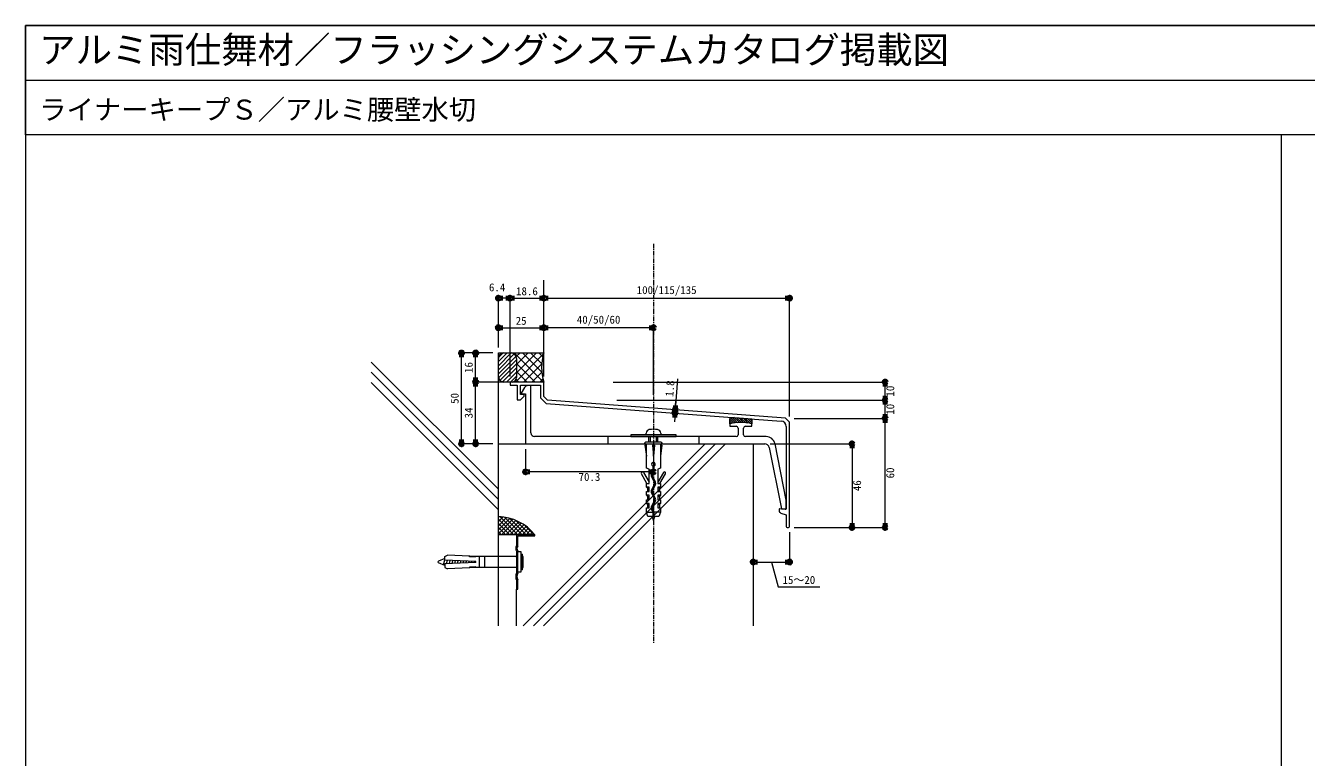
# Model space of a CAD drawing. Units: millimetres, scale not verified. Extents: x -690 to 690, y -477 to 478.
# Drawn here: x -690 to 14, y 75 to 478 of the extents above; entities that cross this region are included whole.
import ezdxf
from ezdxf.enums import TextEntityAlignment as Align

# ---------------------------------------------------------------- set-up
doc = ezdxf.new("R2010")
doc.units = ezdxf.units.MM
doc.header["$LTSCALE"] = 2
doc.linetypes.add('USER1', pattern=[2, 1.25, -0.25, 0.25, -0.25])
for name, color, linetype, lineweight in [('0-0_0', 7, 'Continuous', 80), ('0-1_WAKU', 7, 'Continuous', 18), ('0-3_KUTAI', 3, 'Continuous', 18), ('0-4_BOUSUI', 1, 'Continuous', 18), ('0-5_MOJI', 7, 'Continuous', 18), ('0-6_HATCH', 9, 'Continuous', 18), ('0-7_KASAGI', 150, 'Continuous', 18), ('0-8_sunpo', 7, 'Continuous', 18), ('0-9_KANAMONO_SCREW', 4, 'Continuous', 18), ('0-A_KANAMONO', 4, 'Continuous', 18), ('0-B_kijun', 1, 'USER1', 18)]:
    doc.layers.add(name, color=color, linetype=linetype, lineweight=lineweight)
doc.styles.add('ＭＳ ゴシック', font='')
doc.styles.get('ＭＳ ゴシック').set_extended_font_data('MS Gothic')

# ---------------------------------------------------------------- blocks, each defined once
blk = doc.blocks.new('_Dot')
at = {"layer": '0-0_0'}
for p, q in [((-0.5, 0), (-1, 0)), ((0.25, 0), (-0.25, 0))]:
    blk.add_line(p, q, dxfattribs=at)
blk.add_circle((0, 0), 0.25, dxfattribs=at)

msp = doc.modelspace()

# ---------------------------------------------------------------- linework, layer by layer
at = {"layer": '0-0_0', "lineweight": 18}
msp.add_line((-689.991, 447.556), (690.009, 447.556), dxfattribs=at)
at = {"layer": '0-1_WAKU'}
for points in [[(-689.991, -477.444), (690.009, -477.444), (690.009, 477.556), (-689.991, 477.556)], [(690.009, 417.556), (-689.991, 417.556), (-689.991, 477.556), (690.009, 477.556)]]:
    msp.add_lwpolyline(points, close=True, dxfattribs=at)
at = {"layer": '0-3_KUTAI'}
for p, q in [((-405.191, 297.536), (-405.191, 337.536)), ((-430.191, 147.536), (-430.191, 297.536)), ((-430.191, 297.536), (-405.191, 297.536))]:
    msp.add_line(p, q, dxfattribs=at)
msp.add_lwpolyline([(-430.191, 247.536), (-290.191, 247.536), (-290.191, 147.536)], dxfattribs=at)
at = {"layer": '0-4_BOUSUI'}
for p, q in [((-427.191, 297.536), (-423.191, 297.536)), ((-430.191, 284.536), (-430.191, 294.536)), ((-420.191, 294.536), (-420.191, 284.036)), ((-422.691, 281.536), (-427.191, 281.536)), ((-420.191, 197.536), (-430.191, 197.536)), ((-420.191, 147.536), (-420.191, 167.536))]:
    msp.add_line(p, q, dxfattribs=at)
for centre, radius, start, end in [((-427.191, 294.536), 3, 90, 180), ((-423.191, 294.536), 3, 0, 90), ((-381.064, 289.536), 25.419, 161.65574, 198.34426), ((-427.191, 284.536), 3, 180, 270), ((-422.691, 284.036), 2.5, 270, 0), ((-431.147, 180.624), 26.93, 38.90484, 87.96505)]:
    msp.add_arc(centre, radius, start, end, dxfattribs=at)
at = {"layer": '0-5_MOJI'}
msp.add_line((0.009, 417.556), (0.009, -477.444), dxfattribs=at)
at = {"layer": '0-6_HATCH'}
for p, q in [((-430.191, 292.761), (-425.416, 297.536)), ((-430.191, 290.516), (-423.171, 297.536)), ((-430.191, 288.271), (-421.469, 296.993)), ((-430.191, 286.026), (-420.453, 295.764)), ((-430.146, 295.051), (-427.706, 297.492)), ((-422.824, 297.514), (-422.802, 297.536)), ((-405.443, 281.536), (-421.443, 297.536)), ((-420.841, 281.536), (-405.355, 297.022)), ((-420.349, 295.498), (-418.312, 297.536)), ((-420.191, 291.167), (-413.822, 297.536)), ((-420.191, 286.677), (-409.332, 297.536)), ((-406.349, 286.932), (-416.953, 297.536)), ((-406.408, 291.482), (-412.462, 297.536)), ((-405.804, 295.368), (-407.972, 297.536)), ((-500.191, 292.536), (-430.191, 222.536)), ((-430.113, 283.859), (-420.191, 293.781)), ((-429.312, 282.415), (-420.191, 291.536)), ((-427.868, 281.614), (-420.191, 289.291)), ((-409.933, 281.536), (-420.191, 291.794)), ((-416.351, 281.536), (-406.408, 291.479)), ((-500.191, 286.879), (-430.191, 216.879)), ((-425.701, 281.536), (-420.191, 287.046)), ((-423.456, 281.536), (-420.191, 284.801)), ((-418.913, 281.536), (-420.404, 283.027)), ((-414.423, 281.536), (-420.191, 287.304)), ((-411.861, 281.536), (-406.359, 287.038)), ((-407.371, 281.536), (-405.686, 283.221)), ((-500.191, 281.222), (-430.191, 211.222)), ((-316.632, 247.536), (-416.632, 147.536)), ((-310.975, 247.536), (-410.975, 147.536)), ((-305.318, 247.536), (-405.318, 147.536)), ((-430.191, 207.006), (-429.684, 207.513)), ((-430.191, 204.761), (-427.63, 207.322)), ((-430.191, 202.516), (-425.709, 206.998)), ((-430.191, 200.271), (-423.902, 206.56)), ((-421.701, 197.536), (-430.191, 206.026)), ((-430.191, 198.026), (-422.195, 206.022)), ((-419.456, 197.536), (-429.417, 207.497)), ((-428.436, 197.536), (-420.579, 205.393)), ((-417.211, 197.536), (-426.889, 207.214)), ((-426.191, 197.536), (-419.046, 204.681)), ((-414.965, 197.536), (-424.023, 206.594)), ((-412.72, 197.536), (-420.576, 205.391)), ((-423.946, 197.536), (-430.191, 203.781)), ((-426.191, 197.536), (-430.191, 201.536)), ((-428.436, 197.536), (-430.191, 199.291)), ((-423.946, 197.536), (-417.59, 203.892)), ((-421.701, 197.536), (-416.208, 203.029)), ((-419.456, 197.536), (-414.895, 202.096)), ((-417.211, 197.536), (-413.651, 201.095)), ((-410.475, 197.536), (-415.43, 202.491)), ((-414.965, 197.536), (-412.474, 200.028)), ((-412.72, 197.536), (-411.363, 198.893)), ((-410.475, 197.536), (-410.318, 197.693))]:
    msp.add_line(p, q, dxfattribs=at)
at = {"layer": '0-7_KASAGI'}
for p, q in [((-415.862, 278.507), (-417.626, 275.333)), ((-412.791, 279.536), (-414.114, 279.536)), ((-412.291, 253.536), (-412.291, 279.036)), ((-302.991, 258.505), (-302.991, 261.505)), ((-300.868, 258.934), (-302.991, 261.057)), ((-299.88, 259.069), (-302.445, 261.634)), ((-298.855, 259.166), (-301.513, 261.824)), ((-297.79, 259.223), (-300.548, 261.982)), ((-296.678, 259.234), (-299.369, 261.925)), ((-295.514, 259.192), (-298.155, 261.834)), ((-294.288, 259.09), (-296.941, 261.742)), ((-292.99, 258.914), (-295.727, 261.651)), ((-291.602, 258.648), (-294.513, 261.56)), ((-290.991, 259.16), (-293.3, 261.469)), ((-290.991, 260.282), (-292.086, 261.377)), ((-301.821, 258.765), (-302.991, 259.934)), ((-302.744, 258.565), (-302.991, 258.812)), ((-298.491, 256.236), (-298.491, 252.536)), ((-295.491, 252.536), (-295.491, 256.236)), ((-369.991, 251.536), (-369.991, 247.536)), ((-319.991, 251.536), (-319.991, 247.536)), ((-283.09, 251.536), (-294.491, 251.536)), ((-275.991, 211.28), (-275.991, 210.911)), ((-271.491, 201.536), (-270.691, 201.536))]:
    msp.add_line(p, q, dxfattribs=at)
for points in [[(-272.353, 261.699), (-403.191, 271.536), (-405.191, 273.536), (-405.191, 281.536), (-423.791, 281.536), (-423.791, 279.736), (-419.791, 279.736), (-419.791, 271.736), (-417.991, 271.736), (-415.991, 273.736), (-415.991, 274.736), (-417.991, 274.736), (-417.991, 279.736), (-406.991, 279.736), (-406.991, 272.791), (-403.991, 269.791), (-274.766, 260.075)], [(-417.451, 275.036), (-415.291, 275.036), (-415.291, 247.536), (-283.81, 247.536)], [(-300.401, 262.002), (-290.991, 261.295), (-290.991, 258.505)], [(-270.191, 202.036), (-270.191, 259.536), (-272.385, 261.73)], [(-302.991, 258.505), (-302.991, 257.236), (-299.491, 257.236)], [(-294.491, 257.236), (-290.991, 257.236), (-290.991, 258.505)], [(-271.991, 257.083), (-271.991, 211.536), (-275.456, 211.778)], [(-299.491, 251.536), (-344.491, 251.536), (-344.991, 251.036), (-345.491, 251.536), (-410.291, 251.536)], [(-271.991, 212.072), (-271.991, 216.536), (-278.187, 247.517)], [(-281.358, 245.526), (-274.597, 211.718), (-272.526, 211.573)], [(-274.948, 209.482), (-271.991, 208.536), (-271.991, 202.036)]]:
    msp.add_lwpolyline(points, dxfattribs=at)
for centre, radius, start, end in [((-417.451, 275.236), 0.2, 150.9454, 270), ((-414.114, 277.536), 2, 90, 150.9454), ((-412.791, 279.036), 0.5, 0, 90), ((-296.991, 237.236), 25, 97.83956, 103.88654), ((-410.291, 253.536), 2, 180, 270), ((-296.991, 234.236), 25, 76.11346, 103.88654), ((-299.491, 256.236), 1, 0, 90), ((-294.491, 256.236), 1, 90, 180), ((-274.991, 257.083), 3, 360, 85.70014), ((-299.491, 252.536), 1, 270, 0), ((-294.491, 252.536), 1, 180, 270), ((-283.81, 245.036), 2.5, 11.30993, 90), ((-283.09, 246.536), 5, 11.30993, 90), ((-275.491, 211.28), 0.5, 86, 180), ((-272.491, 212.072), 0.5, 266, 0), ((-274.491, 210.911), 1.5, 180, 252.25913), ((-271.491, 202.036), 0.5, 180, 270), ((-270.691, 202.036), 0.5, 270, 0)]:
    msp.add_arc(centre, radius, start, end, dxfattribs=at)
at = {"layer": '0-8_sunpo'}
for p, q in [((-430.191, 300.536), (-430.191, 327.65)), ((-426.191, 327.65), (-427.791, 327.65)), ((-423.791, 284.536), (-423.791, 327.65)), ((-423.791, 284.536), (-423.791, 327.65)), ((-421.391, 327.65), (-407.591, 327.65)), ((-405.191, 300.536), (-405.191, 327.65)), ((-405.191, 284.536), (-405.191, 327.65)), ((-402.791, 327.65), (-272.591, 327.65)), ((-270.191, 262.536), (-270.191, 327.65)), ((-430.191, 300.536), (-430.191, 311.393)), ((-427.791, 311.393), (-407.591, 311.393)), ((-405.191, 284.536), (-405.191, 311.393)), ((-405.191, 300.536), (-405.191, 311.393)), ((-347.391, 311.393), (-402.791, 311.393)), ((-344.991, 274.536), (-344.991, 311.393)), ((-433.191, 297.536), (-450.433, 297.536)), ((-433.191, 297.536), (-442.7, 297.536)), ((-450.433, 249.936), (-450.433, 295.136)), ((-442.7, 283.936), (-442.7, 295.136)), ((-426.791, 281.536), (-442.7, 281.536)), ((-433.191, 281.536), (-442.7, 281.536)), ((-367.191, 281.536), (-217.668, 281.536)), ((-331.733, 283.234), (-333.009, 266.259)), ((-442.7, 249.936), (-442.7, 279.136)), ((-217.668, 273.936), (-217.668, 279.136)), ((-365.191, 271.536), (-217.668, 271.536)), ((-365.191, 271.536), (-217.668, 271.536)), ((-332.829, 268.653), (-332.649, 271.046)), ((-217.668, 263.936), (-217.668, 269.136)), ((-334.915, 264.598), (-333.144, 264.464)), ((-334.781, 266.392), (-333.009, 266.259)), ((-333.324, 262.071), (-333.504, 259.678)), ((-333.009, 266.259), (-333.144, 264.464)), ((-333.009, 266.259), (-333.144, 264.464)), ((-267.691, 261.536), (-217.668, 261.536)), ((-267.691, 261.536), (-217.668, 261.536)), ((-217.668, 203.936), (-217.668, 259.136)), ((-433.191, 247.536), (-450.433, 247.536)), ((-433.191, 247.536), (-442.7, 247.536)), ((-344.991, 248.036), (-344.991, 232.126)), ((-280.81, 247.536), (-235.87, 247.536)), ((-415.291, 244.536), (-415.291, 232.126)), ((-235.87, 245.136), (-235.87, 203.936)), ((-347.391, 232.126), (-412.891, 232.126)), ((-290.191, 199.036), (-290.191, 182.554)), ((-270.191, 199.036), (-270.191, 182.554)), ((-267.691, 201.536), (-217.668, 201.536)), ((-267.691, 201.536), (-235.87, 201.536)), ((-287.791, 182.554), (-272.591, 182.554))]:
    msp.add_line(p, q, dxfattribs=at)
msp.add_lwpolyline([(-280.191, 182.554), (-276.516, 168.864), (-253.592, 168.864)], dxfattribs=at)
at = {"layer": '0-9_KANAMONO_SCREW'}
for p, q in [((-349.941, 247.536), (-340.041, 247.536)), ((-340.891, 248.386), (-349.091, 248.386)), ((-347.491, 248.386), (-347.491, 251.536)), ((-346.591, 248.386), (-346.591, 251.536)), ((-345.591, 246.836), (-344.391, 246.836)), ((-345.591, 246.836), (-344.991, 240.836)), ((-344.991, 240.836), (-344.991, 246.836)), ((-344.391, 246.836), (-344.991, 240.836)), ((-343.391, 248.386), (-343.391, 251.536)), ((-342.491, 248.386), (-342.491, 251.536)), ((-345.407, 232.482), (-346.19, 230.879)), ((-345.341, 235.449), (-345.341, 232.767)), ((-344.641, 232.767), (-344.641, 235.449)), ((-348.545, 225.786), (-351.62, 231.111)), ((-350.494, 231.761), (-347.391, 226.386)), ((-346.19, 229.693), (-344.42, 226.072)), ((-344.42, 225.501), (-346.19, 221.879)), ((-345.562, 230.572), (-344.778, 232.175)), ((-343.791, 226.379), (-345.562, 230.001)), ((-339.488, 231.761), (-342.591, 226.386)), ((-341.436, 225.786), (-338.362, 231.111)), ((-348.241, 223.136), (-348.241, 221.286)), ((-348.241, 218.636), (-348.241, 216.786)), ((-346.19, 220.693), (-344.42, 217.072)), ((-345.562, 221.572), (-343.791, 225.193)), ((-343.791, 217.379), (-345.562, 221.001)), ((-341.741, 223.136), (-342.591, 223.136)), ((-341.091, 223.786), (-341.741, 223.136)), ((-341.741, 223.136), (-341.741, 221.286)), ((-341.741, 218.636), (-341.741, 216.786)), ((-348.241, 214.136), (-348.241, 212.286)), ((-344.42, 216.501), (-346.19, 212.879)), ((-346.19, 211.693), (-345.407, 210.09)), ((-345.562, 212.572), (-343.791, 216.193)), ((-344.778, 210.398), (-345.562, 212.001)), ((-341.741, 214.136), (-341.741, 212.286)), ((-348.891, 210.036), (-345.383, 210.036)), ((-341.091, 210.036), (-344.661, 210.036)), ((-459.591, 184.479), (-463.095, 183.028)), ((-460.308, 180.949), (-459.591, 183.817)), ((-459.591, 185.566), (-458.212, 186.255)), ((-459.591, 183.566), (-459.591, 185.566)), ((-442.591, 182.816), (-459.591, 183.566)), ((-458.643, 181.608), (-458.169, 183.503)), ((-446.087, 185.72), (-458.212, 186.255)), ((-457.126, 181.675), (-456.686, 183.438)), ((-455.61, 181.741), (-455.202, 183.372)), ((-454.093, 181.808), (-453.718, 183.307)), ((-452.576, 181.875), (-452.235, 183.241)), ((-451.06, 181.942), (-450.751, 183.176)), ((-449.543, 182.009), (-449.267, 183.11)), ((-448.026, 182.076), (-447.784, 183.045)), ((-446.098, 185.47), (-446.087, 185.72)), ((-442.602, 185.316), (-446.098, 185.47)), ((-445.849, 185.459), (-445.838, 185.709)), ((-442.841, 185.577), (-445.838, 185.709)), ((-442.852, 185.327), (-442.841, 185.577)), ((-442.602, 185.316), (-442.591, 185.566)), ((-420.591, 185.566), (-442.591, 185.566)), ((-440.591, 179.566), (-440.591, 185.566)), ((-437.591, 179.566), (-437.591, 185.566)), ((-419.591, 186.566), (-419.591, 188.066)), ((-417.591, 188.066), (-419.591, 188.066)), ((-419.591, 178.566), (-419.591, 186.566)), ((-417.591, 177.066), (-417.591, 188.066)), ((-417.591, 186.816), (-417.091, 186.816)), ((-416.841, 185.566), (-416.841, 179.566)), ((-459.591, 180.652), (-463.095, 182.104)), ((-442.591, 182.316), (-459.591, 181.566)), ((-459.591, 181.566), (-459.591, 179.566)), ((-459.591, 179.566), (-458.212, 178.877)), ((-446.087, 179.412), (-458.212, 178.877)), ((-446.509, 182.143), (-446.3, 182.979)), ((-442.602, 179.816), (-446.098, 179.661)), ((-446.098, 179.661), (-446.087, 179.412)), ((-445.849, 179.672), (-445.838, 179.423)), ((-442.841, 179.555), (-445.838, 179.423)), ((-444.993, 182.21), (-444.817, 182.914)), ((-443.476, 182.277), (-443.333, 182.849)), ((-442.852, 179.805), (-442.841, 179.555)), ((-442.602, 179.816), (-442.591, 179.566)), ((-442.591, 182.316), (-442.591, 182.816)), ((-420.591, 179.566), (-442.591, 179.566)), ((-419.591, 177.066), (-419.591, 178.566)), ((-419.591, 177.066), (-417.591, 177.066)), ((-417.091, 178.316), (-417.591, 178.316)), ((-417.091, 178.316), (-416.841, 179.566))]:
    msp.add_line(p, q, dxfattribs=at)
for points in [[(-340.991, 253.395), (-340.991, 252.536), (-348.991, 252.536), (-348.991, 253.395)], [(-348.891, 246.836), (-349.691, 246.836), (-348.891, 240.836)], [(-345.341, 209.805), (-345.341, 207.536), (-347.991, 207.536), (-348.891, 210.036), (-348.891, 212.286), (-347.391, 212.286), (-347.391, 214.786), (-348.891, 214.786), (-348.891, 216.786), (-347.391, 216.786), (-347.391, 219.286), (-348.891, 219.286), (-348.891, 221.286), (-347.391, 221.286), (-347.391, 223.786), (-348.891, 223.786), (-348.891, 225.786), (-347.391, 225.786), (-347.391, 233.586), (-348.891, 234.086), (-348.891, 247.536)], [(-341.091, 247.536), (-341.091, 234.086), (-342.591, 233.586), (-342.591, 225.786), (-341.091, 225.786), (-341.091, 223.786), (-342.591, 223.786), (-342.591, 221.286), (-341.091, 221.286), (-341.091, 219.286), (-342.591, 219.286), (-342.591, 216.786), (-341.091, 216.786), (-341.091, 214.786), (-342.591, 214.786), (-342.591, 212.286), (-341.091, 212.286), (-341.091, 210.036), (-341.991, 207.536), (-344.641, 207.536), (-344.641, 209.805)], [(-341.091, 246.836), (-340.291, 246.836), (-341.091, 240.836)], [(-348.891, 223.786), (-348.241, 223.136), (-347.391, 223.136)], [(-348.891, 219.286), (-348.241, 218.636), (-347.391, 218.636)], [(-341.091, 219.286), (-341.741, 218.636), (-342.591, 218.636)], [(-348.891, 214.786), (-348.241, 214.136), (-347.391, 214.136)], [(-341.091, 214.786), (-341.741, 214.136), (-342.591, 214.136)], [(-345.815, 207.536), (-344.991, 205.386), (-344.167, 207.536)], [(-416.841, 185.566), (-417.091, 186.816), (-417.091, 178.316)]]:
    msp.add_lwpolyline(points, dxfattribs=at)
msp.add_lwpolyline([(-357.491, 251.536), (-332.491, 251.536), (-332.491, 252.536), (-357.491, 252.536)], close=True, dxfattribs=at)
for centre, radius, start, end in [((-346.991, 253.395), 2, 98.06815, 180), ((-344.991, 239.286), 16.25, 81.93185, 98.06815), ((-342.991, 253.395), 2, 360, 81.93185), ((-349.091, 247.536), 0.85, 90, 180), ((-340.891, 247.536), 0.85, 0, 90), ((-344.991, 236.386), 1, 290.48732, 249.51268), ((-345.991, 232.767), 0.65, 333.9465, 360), ((-345.991, 232.767), 1.35, 333.9465, 0), ((-351.057, 231.436), 0.65, 30, 210), ((-344.978, 230.286), 1.35, 153.9465, 206.0535), ((-344.978, 230.286), 0.65, 153.9465, 206.0535), ((-345.004, 225.786), 0.65, 333.9465, 26.0535), ((-345.004, 225.786), 1.35, 333.9465, 26.0535), ((-338.925, 231.436), 0.65, 330, 150), ((-344.978, 221.286), 1.35, 153.9465, 206.0535), ((-344.978, 221.286), 0.65, 153.9465, 206.0535), ((-344.978, 212.286), 1.35, 153.9465, 206.0535), ((-344.978, 212.286), 0.65, 153.9465, 206.0535), ((-345.004, 216.786), 0.65, 333.9465, 26.0535), ((-345.004, 216.786), 1.35, 333.9465, 26.0535), ((-345.991, 209.805), 0.65, 0, 26.0535), ((-345.991, 209.805), 1.35, 360, 26.0535), ((-462.904, 182.566), 0.5, 112.5, 247.5), ((-420.591, 186.566), 1, 270, 0), ((-420.591, 178.566), 1, 0, 90)]:
    msp.add_arc(centre, radius, start, end, dxfattribs=at)
at = {"layer": '0-A_KANAMONO'}
for p, q in [((-420.191, 188.536), (-420.191, 176.536)), ((-419.591, 176.38), (-419.591, 188.752)), ((-419.591, 167.536), (-419.591, 172.692))]:
    msp.add_line(p, q, dxfattribs=at)
for points in [[(-419.591, 191.321), (-419.591, 196.936), (-410.191, 196.936), (-410.191, 197.536), (-420.191, 197.536), (-420.191, 191.536)], [(-420.191, 172.536), (-420.191, 167.536), (-419.591, 167.536)]]:
    msp.add_lwpolyline(points, dxfattribs=at)
for centre, radius, start, end in [((-418.191, 190.036), 2.5, 143.1301, 216.8699), ((-418.191, 190.036), 1.9, 137.4631, 222.5369), ((-416.441, 174.536), 4.25, 151.92751, 208.07249), ((-416.441, 174.536), 3.65, 149.65666, 210.34334)]:
    msp.add_arc(centre, radius, start, end, dxfattribs=at)
at = {"layer": '0-B_kijun'}
msp.add_line((-344.991, 357.536), (-344.991, 137.536), dxfattribs=at)

# ---------------------------------------------------------------- block references
at = {"layer": '0-8_sunpo', "xscale": 2.4, "yscale": 2.4}
for p, rotation in [((-430.191, 327.65), 180), ((-423.791, 327.65), 180), ((-405.191, 327.65), 180), ((-430.191, 311.393), 180), ((-405.191, 311.393), 180), ((-450.433, 297.536), 90), ((-442.7, 297.536), 90), ((-442.7, 281.536), 270), ((-442.7, 281.536), 90), ((-217.668, 281.536), 90), ((-333.009, 266.259), 265.70014), ((-217.668, 271.536), 270), ((-217.668, 271.536), 90), ((-333.144, 264.464), 85.70014), ((-217.668, 261.536), 270), ((-217.668, 261.536), 90), ((-450.433, 247.536), 270), ((-442.7, 247.536), 270), ((-235.87, 247.536), 90), ((-415.291, 232.126), 180), ((-235.87, 201.536), 270), ((-217.668, 201.536), 270), ((-290.191, 182.554), 180)]:
    msp.add_blockref('_Dot', p, dxfattribs=dict(at, rotation=rotation))
for p in [(-423.791, 327.65), (-405.191, 327.65), (-270.191, 327.65), (-405.191, 311.393), (-344.991, 311.393), (-344.991, 232.126), (-270.191, 182.554)]:
    msp.add_blockref('_Dot', p, dxfattribs=at)

# ---------------------------------------------------------------- texts
at = {"layer": '0-1_WAKU', "style": 'ＭＳ ゴシック'}
for s, height, p in [('アルミ雨仕舞材／フラッシングシステムカタログ掲載図', 14.66, (-682.491, 452.556)), ('ライナーキープＳ／アルミ腰壁水切', 11, (-682.491, 422.556))]:
    msp.add_text(s, height=height, dxfattribs=at).set_placement(p, align=Align.BOTTOM_LEFT)
at = {"layer": '0-8_sunpo', "style": 'ＭＳ ゴシック'}
for s, p in [('6.4', (-435.383, 330.078)), ('18.6', (-420.491, 327.95)), ('100/115/135', (-354.191, 328.589)), ('25', (-420.691, 311.693)), ('40/50/60', (-387.091, 312.333)), ('70.3', (-386.141, 225.826)), ('15～20', (-274.054, 169.164))]:
    msp.add_text(s, height=4.399, dxfattribs=at).set_placement(p, align=Align.BOTTOM_LEFT)
for s, rotation, p in [('16', 90, (-443, 286.536)), ('1.8', 85.7, (-332.787, 273.216)), ('50', 90, (-450.733, 269.536)), ('10', 90, (-211.368, 273.536)), ('10', 90, (-211.368, 263.536)), ('34', 90, (-443, 261.536)), ('60', 90, (-211.368, 228.536)), ('46', 90, (-229.57, 221.536))]:
    msp.add_text(s, height=4.399, rotation=rotation, dxfattribs=at).set_placement(p, align=Align.BOTTOM_LEFT)

doc.saveas('drawing.dxf')
